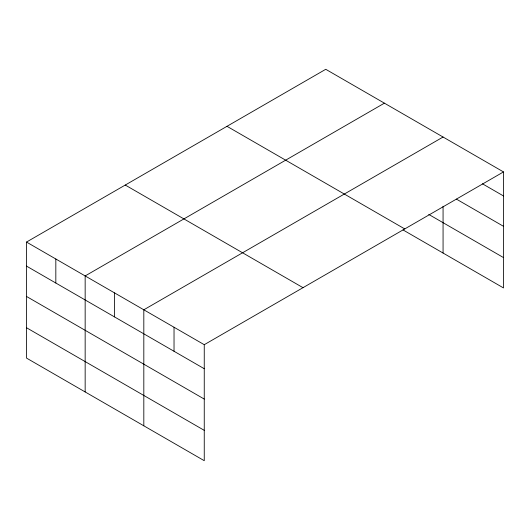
<?xml version="1.0" encoding="UTF-8"?>
<svg xmlns="http://www.w3.org/2000/svg" width="530" height="530" viewBox="0 0 530 530"><rect width="100%" height="100%" fill="white"/><g stroke="black" fill="none" stroke-linecap="round" stroke-linejoin="round"><path stroke-width="0.79" d="M403.005 229.914L503.5 287.936L503.5 171.919L325.745 69.297L26.5 242.064L26.5 358.081L204.255 460.702L204.255 344.692L26.5 242.064M384.402 103.164L85.158 275.931L85.158 391.942M443.067 137.031L143.816 309.798L143.816 425.809M204.255 344.692L503.5 171.919M482.419 183.784L503.5 195.954M456.416 199.121L503.5 226.31M428.757 214.425L503.5 257.58M226.992 126.312L404.748 228.933M125.252 185.049L303.008 287.677M26.5 266.1L204.255 368.721M26.5 296.449L204.255 399.077M26.5 327.726L204.255 430.347M443.067 206.23L443.067 253.042M174.032 327.242L174.032 351.277M114.487 292.865L114.487 316.894M55.829 258.998L55.829 283.027"/></g></svg>
